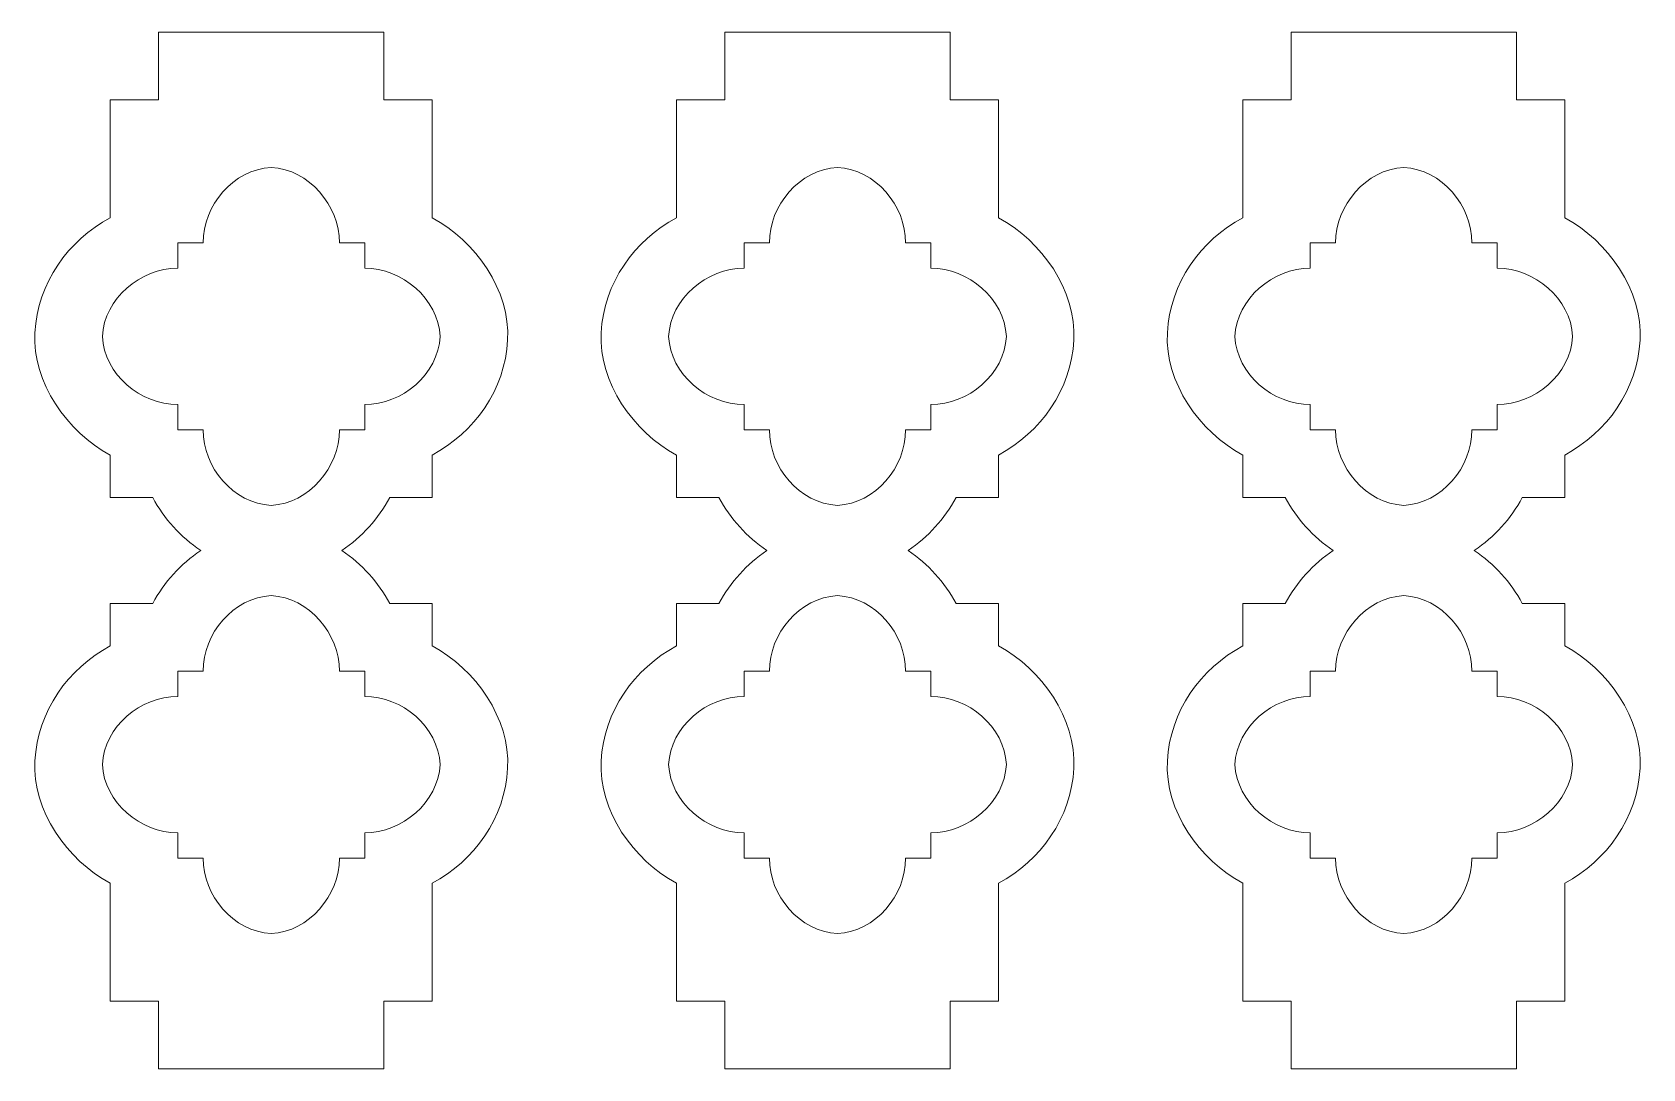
# Model space of a CAD drawing. Header units: millimetres. Extents: x -271 to 347, y -302 to 286.
# Drawn here: x -268.4 to -196.9, y -240.4 to -194.4 of the extents above; entities that cross this region are included whole.
import ezdxf

# ---------------------------------------------------------------- set-up
doc = ezdxf.new("R2010")
doc.units = ezdxf.units.MM
doc.header["$MEASUREMENT"] = 0
doc.layers.add('layer 1', color=7, linetype='Continuous')

msp = doc.modelspace()

# ---------------------------------------------------------------- linework, layer by layer
at = {"layer": 'layer 1', "color": 7, "lineweight": 9}
for points, knots in [([(-250.6276, -237.4317), (-250.6276, -237.4317), (-252.7753, -237.4317), (-252.7753, -237.4317), (-252.7753, -237.4317), (-252.7753, -237.4317), (-252.7753, -240.4317), (-252.7753, -240.4317), (-252.7753, -240.4317), (-252.7753, -240.4317), (-262.7753, -240.4317), (-262.7753, -240.4317), (-262.7753, -240.4317), (-262.7753, -240.4317), (-262.7753, -237.4317), (-262.7753, -237.4317), (-262.7753, -237.4317), (-262.7753, -237.4317), (-264.923, -237.4317), (-264.923, -237.4317), (-264.923, -237.4317), (-264.923, -237.4317), (-264.923, -232.1953), (-264.923, -232.1953), (-264.923, -232.1953), (-266.8373, -231.1703), (-268.3887, -228.9795), (-268.2711, -226.7718), (-268.2711, -226.7718), (-268.1531, -224.5574), (-266.7905, -222.6681), (-264.923, -221.6685), (-264.923, -221.6685), (-264.923, -221.6685), (-264.923, -219.7838), (-264.923, -219.7838), (-264.923, -219.7838), (-264.923, -219.7838), (-263.038, -219.7838), (-263.038, -219.7838), (-263.038, -219.7838), (-262.5318, -218.8383), (-261.7976, -218.0222), (-260.9087, -217.4315), (-260.9087, -217.4315), (-261.7974, -216.8411), (-262.5315, -216.0252), (-263.0377, -215.0801), (-263.0377, -215.0801), (-263.0377, -215.0801), (-264.923, -215.0801), (-264.923, -215.0801), (-264.923, -215.0801), (-264.923, -215.0801), (-264.923, -213.195), (-264.923, -213.195), (-264.923, -213.195), (-266.8373, -212.17), (-268.3887, -209.9792), (-268.2711, -207.7715), (-268.2711, -207.7715), (-268.1531, -205.5571), (-266.7905, -203.6678), (-264.923, -202.6682), (-264.923, -202.6682), (-264.923, -202.6682), (-264.923, -197.4317), (-264.923, -197.4317), (-264.923, -197.4317), (-264.923, -197.4317), (-262.7753, -197.4317), (-262.7753, -197.4317), (-262.7753, -197.4317), (-262.7753, -197.4317), (-262.7753, -194.4317), (-262.7753, -194.4317), (-262.7753, -194.4317), (-262.7753, -194.4317), (-252.7753, -194.4317), (-252.7753, -194.4317), (-252.7753, -194.4317), (-252.7753, -194.4317), (-252.7753, -197.4317), (-252.7753, -197.4317), (-252.7753, -197.4317), (-252.7753, -197.4317), (-250.6276, -197.4317), (-250.6276, -197.4317), (-250.6276, -197.4317), (-250.6276, -197.4317), (-250.6276, -202.6682), (-250.6276, -202.6682), (-250.6276, -202.6682), (-248.7133, -203.6928), (-247.1619, -205.8828), (-247.2795, -208.0907), (-247.2795, -208.0907), (-247.3975, -210.305), (-248.76, -212.195), (-250.6276, -213.195), (-250.6276, -213.195), (-250.6276, -213.195), (-250.6276, -215.0801), (-250.6276, -215.0801), (-250.6276, -215.0801), (-250.6276, -215.0801), (-252.5129, -215.0801), (-252.5129, -215.0801), (-252.5129, -215.0801), (-253.0191, -216.0252), (-253.7532, -216.8411), (-254.6419, -217.4315), (-254.6419, -217.4315), (-253.753, -218.0222), (-253.0188, -218.8383), (-252.5126, -219.7838), (-252.5126, -219.7838), (-252.5126, -219.7838), (-250.6276, -219.7838), (-250.6276, -219.7838), (-250.6276, -219.7838), (-250.6276, -219.7838), (-250.6276, -221.6685), (-250.6276, -221.6685), (-250.6276, -221.6685), (-248.7133, -222.6931), (-247.1619, -224.8831), (-247.2795, -227.091), (-247.2795, -227.091), (-247.3975, -229.3053), (-248.76, -231.1953), (-250.6276, -232.1953), (-250.6276, -232.1953), (-250.6276, -232.1953), (-250.6276, -237.4317), (-250.6276, -237.4317)], [0, 0, 0, 0, 0.0285714, 0.0285714, 0.0285714, 0.0285714, 0.0571429, 0.0571429, 0.0571429, 0.0571429, 0.0857143, 0.0857143, 0.0857143, 0.0857143, 0.1142857, 0.1142857, 0.1142857, 0.1142857, 0.1428571, 0.1428571, 0.1428571, 0.1428571, 0.1714286, 0.1714286, 0.1714286, 0.1714286, 0.2, 0.2, 0.2, 0.2, 0.2285714, 0.2285714, 0.2285714, 0.2285714, 0.2571429, 0.2571429, 0.2571429, 0.2571429, 0.2857143, 0.2857143, 0.2857143, 0.2857143, 0.3142857, 0.3142857, 0.3142857, 0.3142857, 0.3428571, 0.3428571, 0.3428571, 0.3428571, 0.3714286, 0.3714286, 0.3714286, 0.3714286, 0.4, 0.4, 0.4, 0.4, 0.4285714, 0.4285714, 0.4285714, 0.4285714, 0.4571429, 0.4571429, 0.4571429, 0.4571429, 0.4857143, 0.4857143, 0.4857143, 0.4857143, 0.5142857, 0.5142857, 0.5142857, 0.5142857, 0.5428571, 0.5428571, 0.5428571, 0.5428571, 0.5714286, 0.5714286, 0.5714286, 0.5714286, 0.6, 0.6, 0.6, 0.6, 0.6285714, 0.6285714, 0.6285714, 0.6285714, 0.6571429, 0.6571429, 0.6571429, 0.6571429, 0.6857143, 0.6857143, 0.6857143, 0.6857143, 0.7142857, 0.7142857, 0.7142857, 0.7142857, 0.7428571, 0.7428571, 0.7428571, 0.7428571, 0.7714286, 0.7714286, 0.7714286, 0.7714286, 0.8, 0.8, 0.8, 0.8, 0.8285714, 0.8285714, 0.8285714, 0.8285714, 0.8571429, 0.8571429, 0.8571429, 0.8571429, 0.8857143, 0.8857143, 0.8857143, 0.8857143, 0.9142857, 0.9142857, 0.9142857, 0.9142857, 0.9428571, 0.9428571, 0.9428571, 0.9428571, 1, 1, 1, 1]), ([(-225.487, -237.4317), (-225.487, -237.4317), (-227.6347, -237.4317), (-227.6347, -237.4317), (-227.6347, -237.4317), (-227.6347, -237.4317), (-227.6347, -240.4317), (-227.6347, -240.4317), (-227.6347, -240.4317), (-227.6347, -240.4317), (-237.6347, -240.4317), (-237.6347, -240.4317), (-237.6347, -240.4317), (-237.6347, -240.4317), (-237.6347, -237.4317), (-237.6347, -237.4317), (-237.6347, -237.4317), (-237.6347, -237.4317), (-239.7824, -237.4317), (-239.7824, -237.4317), (-239.7824, -237.4317), (-239.7824, -237.4317), (-239.7824, -232.1953), (-239.7824, -232.1953), (-239.7824, -232.1953), (-241.6967, -231.1703), (-243.2481, -228.9795), (-243.1305, -226.7718), (-243.1305, -226.7718), (-243.0125, -224.5574), (-241.6499, -222.6681), (-239.7824, -221.6685), (-239.7824, -221.6685), (-239.7824, -221.6685), (-239.7824, -219.7838), (-239.7824, -219.7838), (-239.7824, -219.7838), (-239.7824, -219.7838), (-237.8974, -219.7838), (-237.8974, -219.7838), (-237.8974, -219.7838), (-237.3912, -218.8383), (-236.657, -218.0222), (-235.7681, -217.4315), (-235.7681, -217.4315), (-236.6568, -216.8411), (-237.3909, -216.0252), (-237.8971, -215.0801), (-237.8971, -215.0801), (-237.8971, -215.0801), (-239.7824, -215.0801), (-239.7824, -215.0801), (-239.7824, -215.0801), (-239.7824, -215.0801), (-239.7824, -213.195), (-239.7824, -213.195), (-239.7824, -213.195), (-241.6967, -212.17), (-243.2481, -209.9792), (-243.1305, -207.7715), (-243.1305, -207.7715), (-243.0125, -205.5571), (-241.6499, -203.6678), (-239.7824, -202.6682), (-239.7824, -202.6682), (-239.7824, -202.6682), (-239.7824, -197.4317), (-239.7824, -197.4317), (-239.7824, -197.4317), (-239.7824, -197.4317), (-237.6347, -197.4317), (-237.6347, -197.4317), (-237.6347, -197.4317), (-237.6347, -197.4317), (-237.6347, -194.4317), (-237.6347, -194.4317), (-237.6347, -194.4317), (-237.6347, -194.4317), (-227.6347, -194.4317), (-227.6347, -194.4317), (-227.6347, -194.4317), (-227.6347, -194.4317), (-227.6347, -197.4317), (-227.6347, -197.4317), (-227.6347, -197.4317), (-227.6347, -197.4317), (-225.487, -197.4317), (-225.487, -197.4317), (-225.487, -197.4317), (-225.487, -197.4317), (-225.487, -202.6682), (-225.487, -202.6682), (-225.487, -202.6682), (-223.5727, -203.6928), (-222.0213, -205.8828), (-222.1389, -208.0907), (-222.1389, -208.0907), (-222.2569, -210.305), (-223.6194, -212.195), (-225.487, -213.195), (-225.487, -213.195), (-225.487, -213.195), (-225.487, -215.0801), (-225.487, -215.0801), (-225.487, -215.0801), (-225.487, -215.0801), (-227.3723, -215.0801), (-227.3723, -215.0801), (-227.3723, -215.0801), (-227.8785, -216.0252), (-228.6126, -216.8411), (-229.5013, -217.4315), (-229.5013, -217.4315), (-228.6124, -218.0222), (-227.8782, -218.8383), (-227.372, -219.7838), (-227.372, -219.7838), (-227.372, -219.7838), (-225.487, -219.7838), (-225.487, -219.7838), (-225.487, -219.7838), (-225.487, -219.7838), (-225.487, -221.6685), (-225.487, -221.6685), (-225.487, -221.6685), (-223.5727, -222.6931), (-222.0213, -224.8831), (-222.1389, -227.091), (-222.1389, -227.091), (-222.2569, -229.3053), (-223.6194, -231.1953), (-225.487, -232.1953), (-225.487, -232.1953), (-225.487, -232.1953), (-225.487, -237.4317), (-225.487, -237.4317)], [0, 0, 0, 0, 0.0285714, 0.0285714, 0.0285714, 0.0285714, 0.0571429, 0.0571429, 0.0571429, 0.0571429, 0.0857143, 0.0857143, 0.0857143, 0.0857143, 0.1142857, 0.1142857, 0.1142857, 0.1142857, 0.1428571, 0.1428571, 0.1428571, 0.1428571, 0.1714286, 0.1714286, 0.1714286, 0.1714286, 0.2, 0.2, 0.2, 0.2, 0.2285714, 0.2285714, 0.2285714, 0.2285714, 0.2571429, 0.2571429, 0.2571429, 0.2571429, 0.2857143, 0.2857143, 0.2857143, 0.2857143, 0.3142857, 0.3142857, 0.3142857, 0.3142857, 0.3428571, 0.3428571, 0.3428571, 0.3428571, 0.3714286, 0.3714286, 0.3714286, 0.3714286, 0.4, 0.4, 0.4, 0.4, 0.4285714, 0.4285714, 0.4285714, 0.4285714, 0.4571429, 0.4571429, 0.4571429, 0.4571429, 0.4857143, 0.4857143, 0.4857143, 0.4857143, 0.5142857, 0.5142857, 0.5142857, 0.5142857, 0.5428571, 0.5428571, 0.5428571, 0.5428571, 0.5714286, 0.5714286, 0.5714286, 0.5714286, 0.6, 0.6, 0.6, 0.6, 0.6285714, 0.6285714, 0.6285714, 0.6285714, 0.6571429, 0.6571429, 0.6571429, 0.6571429, 0.6857143, 0.6857143, 0.6857143, 0.6857143, 0.7142857, 0.7142857, 0.7142857, 0.7142857, 0.7428571, 0.7428571, 0.7428571, 0.7428571, 0.7714286, 0.7714286, 0.7714286, 0.7714286, 0.8, 0.8, 0.8, 0.8, 0.8285714, 0.8285714, 0.8285714, 0.8285714, 0.8571429, 0.8571429, 0.8571429, 0.8571429, 0.8857143, 0.8857143, 0.8857143, 0.8857143, 0.9142857, 0.9142857, 0.9142857, 0.9142857, 0.9428571, 0.9428571, 0.9428571, 0.9428571, 1, 1, 1, 1]), ([(-200.3465, -237.4317), (-200.3465, -237.4317), (-202.4942, -237.4317), (-202.4942, -237.4317), (-202.4942, -237.4317), (-202.4942, -237.4317), (-202.4942, -240.4317), (-202.4942, -240.4317), (-202.4942, -240.4317), (-202.4942, -240.4317), (-212.4942, -240.4317), (-212.4942, -240.4317), (-212.4942, -240.4317), (-212.4942, -240.4317), (-212.4942, -237.4317), (-212.4942, -237.4317), (-212.4942, -237.4317), (-212.4942, -237.4317), (-214.6419, -237.4317), (-214.6419, -237.4317), (-214.6419, -237.4317), (-214.6419, -237.4317), (-214.6419, -232.1953), (-214.6419, -232.1953), (-214.6419, -232.1953), (-216.5562, -231.1703), (-218.1076, -228.9795), (-217.99, -226.7718), (-217.99, -226.7718), (-217.872, -224.5574), (-216.5094, -222.6681), (-214.6419, -221.6685), (-214.6419, -221.6685), (-214.6419, -221.6685), (-214.6419, -219.7838), (-214.6419, -219.7838), (-214.6419, -219.7838), (-214.6419, -219.7838), (-212.7569, -219.7838), (-212.7569, -219.7838), (-212.7569, -219.7838), (-212.2507, -218.8383), (-211.5165, -218.0222), (-210.6276, -217.4315), (-210.6276, -217.4315), (-211.5163, -216.8411), (-212.2504, -216.0252), (-212.7566, -215.0801), (-212.7566, -215.0801), (-212.7566, -215.0801), (-214.6419, -215.0801), (-214.6419, -215.0801), (-214.6419, -215.0801), (-214.6419, -215.0801), (-214.6419, -213.195), (-214.6419, -213.195), (-214.6419, -213.195), (-216.5562, -212.17), (-218.1076, -209.9792), (-217.99, -207.7715), (-217.99, -207.7715), (-217.872, -205.5571), (-216.5094, -203.6678), (-214.6419, -202.6682), (-214.6419, -202.6682), (-214.6419, -202.6682), (-214.6419, -197.4317), (-214.6419, -197.4317), (-214.6419, -197.4317), (-214.6419, -197.4317), (-212.4942, -197.4317), (-212.4942, -197.4317), (-212.4942, -197.4317), (-212.4942, -197.4317), (-212.4942, -194.4317), (-212.4942, -194.4317), (-212.4942, -194.4317), (-212.4942, -194.4317), (-202.4942, -194.4317), (-202.4942, -194.4317), (-202.4942, -194.4317), (-202.4942, -194.4317), (-202.4942, -197.4317), (-202.4942, -197.4317), (-202.4942, -197.4317), (-202.4942, -197.4317), (-200.3465, -197.4317), (-200.3465, -197.4317), (-200.3465, -197.4317), (-200.3465, -197.4317), (-200.3465, -202.6682), (-200.3465, -202.6682), (-200.3465, -202.6682), (-198.4322, -203.6928), (-196.8808, -205.8828), (-196.9984, -208.0907), (-196.9984, -208.0907), (-197.1164, -210.305), (-198.4789, -212.195), (-200.3465, -213.195), (-200.3465, -213.195), (-200.3465, -213.195), (-200.3465, -215.0801), (-200.3465, -215.0801), (-200.3465, -215.0801), (-200.3465, -215.0801), (-202.2318, -215.0801), (-202.2318, -215.0801), (-202.2318, -215.0801), (-202.738, -216.0252), (-203.4721, -216.8411), (-204.3608, -217.4315), (-204.3608, -217.4315), (-203.4719, -218.0222), (-202.7377, -218.8383), (-202.2315, -219.7838), (-202.2315, -219.7838), (-202.2315, -219.7838), (-200.3465, -219.7838), (-200.3465, -219.7838), (-200.3465, -219.7838), (-200.3465, -219.7838), (-200.3465, -221.6685), (-200.3465, -221.6685), (-200.3465, -221.6685), (-198.4322, -222.6931), (-196.8808, -224.8831), (-196.9984, -227.091), (-196.9984, -227.091), (-197.1164, -229.3053), (-198.4789, -231.1953), (-200.3465, -232.1953), (-200.3465, -232.1953), (-200.3465, -232.1953), (-200.3465, -237.4317), (-200.3465, -237.4317)], [0, 0, 0, 0, 0.0285714, 0.0285714, 0.0285714, 0.0285714, 0.0571429, 0.0571429, 0.0571429, 0.0571429, 0.0857143, 0.0857143, 0.0857143, 0.0857143, 0.1142857, 0.1142857, 0.1142857, 0.1142857, 0.1428571, 0.1428571, 0.1428571, 0.1428571, 0.1714286, 0.1714286, 0.1714286, 0.1714286, 0.2, 0.2, 0.2, 0.2, 0.2285714, 0.2285714, 0.2285714, 0.2285714, 0.2571429, 0.2571429, 0.2571429, 0.2571429, 0.2857143, 0.2857143, 0.2857143, 0.2857143, 0.3142857, 0.3142857, 0.3142857, 0.3142857, 0.3428571, 0.3428571, 0.3428571, 0.3428571, 0.3714286, 0.3714286, 0.3714286, 0.3714286, 0.4, 0.4, 0.4, 0.4, 0.4285714, 0.4285714, 0.4285714, 0.4285714, 0.4571429, 0.4571429, 0.4571429, 0.4571429, 0.4857143, 0.4857143, 0.4857143, 0.4857143, 0.5142857, 0.5142857, 0.5142857, 0.5142857, 0.5428571, 0.5428571, 0.5428571, 0.5428571, 0.5714286, 0.5714286, 0.5714286, 0.5714286, 0.6, 0.6, 0.6, 0.6, 0.6285714, 0.6285714, 0.6285714, 0.6285714, 0.6571429, 0.6571429, 0.6571429, 0.6571429, 0.6857143, 0.6857143, 0.6857143, 0.6857143, 0.7142857, 0.7142857, 0.7142857, 0.7142857, 0.7428571, 0.7428571, 0.7428571, 0.7428571, 0.7714286, 0.7714286, 0.7714286, 0.7714286, 0.8, 0.8, 0.8, 0.8, 0.8285714, 0.8285714, 0.8285714, 0.8285714, 0.8571429, 0.8571429, 0.8571429, 0.8571429, 0.8857143, 0.8857143, 0.8857143, 0.8857143, 0.9142857, 0.9142857, 0.9142857, 0.9142857, 0.9428571, 0.9428571, 0.9428571, 0.9428571, 1, 1, 1, 1]), ([(-257.7753, -215.4318), (-256.0864, -215.3412), (-254.7502, -213.739), (-254.7502, -212.0801), (-254.7502, -212.0801), (-254.7502, -212.0801), (-253.6276, -212.0801), (-253.6276, -212.0801), (-253.6276, -212.0801), (-253.6276, -212.0801), (-253.6276, -210.9576), (-253.6276, -210.9576), (-253.6276, -210.9576), (-251.968, -210.9576), (-250.3653, -209.6207), (-250.2753, -207.9311), (-250.2753, -207.9311), (-250.3653, -206.2416), (-251.968, -204.906), (-253.6276, -204.906), (-253.6276, -204.906), (-253.6276, -204.906), (-253.6276, -203.7835), (-253.6276, -203.7835), (-253.6276, -203.7835), (-253.6276, -203.7835), (-254.7502, -203.7835), (-254.7502, -203.7835), (-254.7502, -203.7835), (-254.7502, -202.1239), (-256.0864, -200.5211), (-257.7753, -200.4312), (-257.7753, -200.4312), (-259.4642, -200.5211), (-260.8004, -202.1239), (-260.8004, -203.7835), (-260.8004, -203.7835), (-260.8004, -203.7835), (-261.923, -203.7835), (-261.923, -203.7835), (-261.923, -203.7835), (-261.923, -203.7835), (-261.923, -204.906), (-261.923, -204.906), (-261.923, -204.906), (-263.5826, -204.906), (-265.1853, -206.2416), (-265.2753, -207.9311), (-265.2753, -207.9311), (-265.1853, -209.6207), (-263.5826, -210.9576), (-261.923, -210.9576), (-261.923, -210.9576), (-261.923, -210.9576), (-261.923, -212.0801), (-261.923, -212.0801), (-261.923, -212.0801), (-261.923, -212.0801), (-260.8004, -212.0801), (-260.8004, -212.0801), (-260.8004, -212.0801), (-260.8004, -213.739), (-259.4642, -215.3412), (-257.7753, -215.4318)], [0, 0, 0, 0, 0.0588235, 0.0588235, 0.0588235, 0.0588235, 0.1176471, 0.1176471, 0.1176471, 0.1176471, 0.1764706, 0.1764706, 0.1764706, 0.1764706, 0.2352941, 0.2352941, 0.2352941, 0.2352941, 0.2941176, 0.2941176, 0.2941176, 0.2941176, 0.3529412, 0.3529412, 0.3529412, 0.3529412, 0.4117647, 0.4117647, 0.4117647, 0.4117647, 0.4705882, 0.4705882, 0.4705882, 0.4705882, 0.5294118, 0.5294118, 0.5294118, 0.5294118, 0.5882353, 0.5882353, 0.5882353, 0.5882353, 0.6470588, 0.6470588, 0.6470588, 0.6470588, 0.7058824, 0.7058824, 0.7058824, 0.7058824, 0.7647059, 0.7647059, 0.7647059, 0.7647059, 0.8235294, 0.8235294, 0.8235294, 0.8235294, 0.8823529, 0.8823529, 0.8823529, 0.8823529, 1, 1, 1, 1]), ([(-232.6347, -215.4318), (-230.9458, -215.3412), (-229.6096, -213.739), (-229.6096, -212.0801), (-229.6096, -212.0801), (-229.6096, -212.0801), (-228.487, -212.0801), (-228.487, -212.0801), (-228.487, -212.0801), (-228.487, -212.0801), (-228.487, -210.9576), (-228.487, -210.9576), (-228.487, -210.9576), (-226.8274, -210.9576), (-225.2247, -209.6207), (-225.1347, -207.9311), (-225.1347, -207.9311), (-225.2247, -206.2416), (-226.8274, -204.906), (-228.487, -204.906), (-228.487, -204.906), (-228.487, -204.906), (-228.487, -203.7835), (-228.487, -203.7835), (-228.487, -203.7835), (-228.487, -203.7835), (-229.6096, -203.7835), (-229.6096, -203.7835), (-229.6096, -203.7835), (-229.6096, -202.1239), (-230.9458, -200.5211), (-232.6347, -200.4312), (-232.6347, -200.4312), (-234.3236, -200.5211), (-235.6598, -202.1239), (-235.6598, -203.7835), (-235.6598, -203.7835), (-235.6598, -203.7835), (-236.7824, -203.7835), (-236.7824, -203.7835), (-236.7824, -203.7835), (-236.7824, -203.7835), (-236.7824, -204.906), (-236.7824, -204.906), (-236.7824, -204.906), (-238.442, -204.906), (-240.0447, -206.2416), (-240.1347, -207.9311), (-240.1347, -207.9311), (-240.0447, -209.6207), (-238.442, -210.9576), (-236.7824, -210.9576), (-236.7824, -210.9576), (-236.7824, -210.9576), (-236.7824, -212.0801), (-236.7824, -212.0801), (-236.7824, -212.0801), (-236.7824, -212.0801), (-235.6598, -212.0801), (-235.6598, -212.0801), (-235.6598, -212.0801), (-235.6598, -213.739), (-234.3236, -215.3412), (-232.6347, -215.4318)], [0, 0, 0, 0, 0.0588235, 0.0588235, 0.0588235, 0.0588235, 0.1176471, 0.1176471, 0.1176471, 0.1176471, 0.1764706, 0.1764706, 0.1764706, 0.1764706, 0.2352941, 0.2352941, 0.2352941, 0.2352941, 0.2941176, 0.2941176, 0.2941176, 0.2941176, 0.3529412, 0.3529412, 0.3529412, 0.3529412, 0.4117647, 0.4117647, 0.4117647, 0.4117647, 0.4705882, 0.4705882, 0.4705882, 0.4705882, 0.5294118, 0.5294118, 0.5294118, 0.5294118, 0.5882353, 0.5882353, 0.5882353, 0.5882353, 0.6470588, 0.6470588, 0.6470588, 0.6470588, 0.7058824, 0.7058824, 0.7058824, 0.7058824, 0.7647059, 0.7647059, 0.7647059, 0.7647059, 0.8235294, 0.8235294, 0.8235294, 0.8235294, 0.8823529, 0.8823529, 0.8823529, 0.8823529, 1, 1, 1, 1]), ([(-207.4942, -215.4318), (-205.8053, -215.3412), (-204.4691, -213.739), (-204.4691, -212.0801), (-204.4691, -212.0801), (-204.4691, -212.0801), (-203.3465, -212.0801), (-203.3465, -212.0801), (-203.3465, -212.0801), (-203.3465, -212.0801), (-203.3465, -210.9576), (-203.3465, -210.9576), (-203.3465, -210.9576), (-201.6869, -210.9576), (-200.0842, -209.6207), (-199.9942, -207.9311), (-199.9942, -207.9311), (-200.0842, -206.2416), (-201.6869, -204.906), (-203.3465, -204.906), (-203.3465, -204.906), (-203.3465, -204.906), (-203.3465, -203.7835), (-203.3465, -203.7835), (-203.3465, -203.7835), (-203.3465, -203.7835), (-204.4691, -203.7835), (-204.4691, -203.7835), (-204.4691, -203.7835), (-204.4691, -202.1239), (-205.8053, -200.5211), (-207.4942, -200.4312), (-207.4942, -200.4312), (-209.1831, -200.5211), (-210.5193, -202.1239), (-210.5193, -203.7835), (-210.5193, -203.7835), (-210.5193, -203.7835), (-211.6419, -203.7835), (-211.6419, -203.7835), (-211.6419, -203.7835), (-211.6419, -203.7835), (-211.6419, -204.906), (-211.6419, -204.906), (-211.6419, -204.906), (-213.3015, -204.906), (-214.9042, -206.2416), (-214.9942, -207.9311), (-214.9942, -207.9311), (-214.9042, -209.6207), (-213.3015, -210.9576), (-211.6419, -210.9576), (-211.6419, -210.9576), (-211.6419, -210.9576), (-211.6419, -212.0801), (-211.6419, -212.0801), (-211.6419, -212.0801), (-211.6419, -212.0801), (-210.5193, -212.0801), (-210.5193, -212.0801), (-210.5193, -212.0801), (-210.5193, -213.739), (-209.1831, -215.3412), (-207.4942, -215.4318)], [0, 0, 0, 0, 0.0588235, 0.0588235, 0.0588235, 0.0588235, 0.1176471, 0.1176471, 0.1176471, 0.1176471, 0.1764706, 0.1764706, 0.1764706, 0.1764706, 0.2352941, 0.2352941, 0.2352941, 0.2352941, 0.2941176, 0.2941176, 0.2941176, 0.2941176, 0.3529412, 0.3529412, 0.3529412, 0.3529412, 0.4117647, 0.4117647, 0.4117647, 0.4117647, 0.4705882, 0.4705882, 0.4705882, 0.4705882, 0.5294118, 0.5294118, 0.5294118, 0.5294118, 0.5882353, 0.5882353, 0.5882353, 0.5882353, 0.6470588, 0.6470588, 0.6470588, 0.6470588, 0.7058824, 0.7058824, 0.7058824, 0.7058824, 0.7647059, 0.7647059, 0.7647059, 0.7647059, 0.8235294, 0.8235294, 0.8235294, 0.8235294, 0.8823529, 0.8823529, 0.8823529, 0.8823529, 1, 1, 1, 1]), ([(-257.7753, -234.4321), (-256.0864, -234.3415), (-254.7502, -232.7393), (-254.7502, -231.0804), (-254.7502, -231.0804), (-254.7502, -231.0804), (-253.6276, -231.0804), (-253.6276, -231.0804), (-253.6276, -231.0804), (-253.6276, -231.0804), (-253.6276, -229.9579), (-253.6276, -229.9579), (-253.6276, -229.9579), (-251.968, -229.9579), (-250.3653, -228.621), (-250.2753, -226.9314), (-250.2753, -226.9314), (-250.3653, -225.2419), (-251.968, -223.9063), (-253.6276, -223.9063), (-253.6276, -223.9063), (-253.6276, -223.9063), (-253.6276, -222.7838), (-253.6276, -222.7838), (-253.6276, -222.7838), (-253.6276, -222.7838), (-254.7502, -222.7838), (-254.7502, -222.7838), (-254.7502, -222.7838), (-254.7502, -221.1242), (-256.0864, -219.5214), (-257.7753, -219.4315), (-257.7753, -219.4315), (-259.4642, -219.5214), (-260.8004, -221.1242), (-260.8004, -222.7838), (-260.8004, -222.7838), (-260.8004, -222.7838), (-261.923, -222.7838), (-261.923, -222.7838), (-261.923, -222.7838), (-261.923, -222.7838), (-261.923, -223.9063), (-261.923, -223.9063), (-261.923, -223.9063), (-263.5826, -223.9063), (-265.1853, -225.2419), (-265.2753, -226.9314), (-265.2753, -226.9314), (-265.1853, -228.621), (-263.5826, -229.9579), (-261.923, -229.9579), (-261.923, -229.9579), (-261.923, -229.9579), (-261.923, -231.0804), (-261.923, -231.0804), (-261.923, -231.0804), (-261.923, -231.0804), (-260.8004, -231.0804), (-260.8004, -231.0804), (-260.8004, -231.0804), (-260.8004, -232.7393), (-259.4642, -234.3415), (-257.7753, -234.4321)], [0, 0, 0, 0, 0.0588235, 0.0588235, 0.0588235, 0.0588235, 0.1176471, 0.1176471, 0.1176471, 0.1176471, 0.1764706, 0.1764706, 0.1764706, 0.1764706, 0.2352941, 0.2352941, 0.2352941, 0.2352941, 0.2941176, 0.2941176, 0.2941176, 0.2941176, 0.3529412, 0.3529412, 0.3529412, 0.3529412, 0.4117647, 0.4117647, 0.4117647, 0.4117647, 0.4705882, 0.4705882, 0.4705882, 0.4705882, 0.5294118, 0.5294118, 0.5294118, 0.5294118, 0.5882353, 0.5882353, 0.5882353, 0.5882353, 0.6470588, 0.6470588, 0.6470588, 0.6470588, 0.7058824, 0.7058824, 0.7058824, 0.7058824, 0.7647059, 0.7647059, 0.7647059, 0.7647059, 0.8235294, 0.8235294, 0.8235294, 0.8235294, 0.8823529, 0.8823529, 0.8823529, 0.8823529, 1, 1, 1, 1]), ([(-232.6347, -234.4321), (-230.9458, -234.3415), (-229.6096, -232.7393), (-229.6096, -231.0804), (-229.6096, -231.0804), (-229.6096, -231.0804), (-228.487, -231.0804), (-228.487, -231.0804), (-228.487, -231.0804), (-228.487, -231.0804), (-228.487, -229.9579), (-228.487, -229.9579), (-228.487, -229.9579), (-226.8274, -229.9579), (-225.2247, -228.621), (-225.1347, -226.9314), (-225.1347, -226.9314), (-225.2247, -225.2419), (-226.8274, -223.9063), (-228.487, -223.9063), (-228.487, -223.9063), (-228.487, -223.9063), (-228.487, -222.7838), (-228.487, -222.7838), (-228.487, -222.7838), (-228.487, -222.7838), (-229.6096, -222.7838), (-229.6096, -222.7838), (-229.6096, -222.7838), (-229.6096, -221.1242), (-230.9458, -219.5214), (-232.6347, -219.4315), (-232.6347, -219.4315), (-234.3236, -219.5214), (-235.6598, -221.1242), (-235.6598, -222.7838), (-235.6598, -222.7838), (-235.6598, -222.7838), (-236.7824, -222.7838), (-236.7824, -222.7838), (-236.7824, -222.7838), (-236.7824, -222.7838), (-236.7824, -223.9063), (-236.7824, -223.9063), (-236.7824, -223.9063), (-238.442, -223.9063), (-240.0447, -225.2419), (-240.1347, -226.9314), (-240.1347, -226.9314), (-240.0447, -228.621), (-238.442, -229.9579), (-236.7824, -229.9579), (-236.7824, -229.9579), (-236.7824, -229.9579), (-236.7824, -231.0804), (-236.7824, -231.0804), (-236.7824, -231.0804), (-236.7824, -231.0804), (-235.6598, -231.0804), (-235.6598, -231.0804), (-235.6598, -231.0804), (-235.6598, -232.7393), (-234.3236, -234.3415), (-232.6347, -234.4321)], [0, 0, 0, 0, 0.0588235, 0.0588235, 0.0588235, 0.0588235, 0.1176471, 0.1176471, 0.1176471, 0.1176471, 0.1764706, 0.1764706, 0.1764706, 0.1764706, 0.2352941, 0.2352941, 0.2352941, 0.2352941, 0.2941176, 0.2941176, 0.2941176, 0.2941176, 0.3529412, 0.3529412, 0.3529412, 0.3529412, 0.4117647, 0.4117647, 0.4117647, 0.4117647, 0.4705882, 0.4705882, 0.4705882, 0.4705882, 0.5294118, 0.5294118, 0.5294118, 0.5294118, 0.5882353, 0.5882353, 0.5882353, 0.5882353, 0.6470588, 0.6470588, 0.6470588, 0.6470588, 0.7058824, 0.7058824, 0.7058824, 0.7058824, 0.7647059, 0.7647059, 0.7647059, 0.7647059, 0.8235294, 0.8235294, 0.8235294, 0.8235294, 0.8823529, 0.8823529, 0.8823529, 0.8823529, 1, 1, 1, 1]), ([(-207.4942, -234.4321), (-205.8053, -234.3415), (-204.4691, -232.7393), (-204.4691, -231.0804), (-204.4691, -231.0804), (-204.4691, -231.0804), (-203.3465, -231.0804), (-203.3465, -231.0804), (-203.3465, -231.0804), (-203.3465, -231.0804), (-203.3465, -229.9579), (-203.3465, -229.9579), (-203.3465, -229.9579), (-201.6869, -229.9579), (-200.0842, -228.621), (-199.9942, -226.9314), (-199.9942, -226.9314), (-200.0842, -225.2419), (-201.6869, -223.9063), (-203.3465, -223.9063), (-203.3465, -223.9063), (-203.3465, -223.9063), (-203.3465, -222.7838), (-203.3465, -222.7838), (-203.3465, -222.7838), (-203.3465, -222.7838), (-204.4691, -222.7838), (-204.4691, -222.7838), (-204.4691, -222.7838), (-204.4691, -221.1242), (-205.8053, -219.5214), (-207.4942, -219.4315), (-207.4942, -219.4315), (-209.1831, -219.5214), (-210.5193, -221.1242), (-210.5193, -222.7838), (-210.5193, -222.7838), (-210.5193, -222.7838), (-211.6419, -222.7838), (-211.6419, -222.7838), (-211.6419, -222.7838), (-211.6419, -222.7838), (-211.6419, -223.9063), (-211.6419, -223.9063), (-211.6419, -223.9063), (-213.3015, -223.9063), (-214.9042, -225.2419), (-214.9942, -226.9314), (-214.9942, -226.9314), (-214.9042, -228.621), (-213.3015, -229.9579), (-211.6419, -229.9579), (-211.6419, -229.9579), (-211.6419, -229.9579), (-211.6419, -231.0804), (-211.6419, -231.0804), (-211.6419, -231.0804), (-211.6419, -231.0804), (-210.5193, -231.0804), (-210.5193, -231.0804), (-210.5193, -231.0804), (-210.5193, -232.7393), (-209.1831, -234.3415), (-207.4942, -234.4321)], [0, 0, 0, 0, 0.0588235, 0.0588235, 0.0588235, 0.0588235, 0.1176471, 0.1176471, 0.1176471, 0.1176471, 0.1764706, 0.1764706, 0.1764706, 0.1764706, 0.2352941, 0.2352941, 0.2352941, 0.2352941, 0.2941176, 0.2941176, 0.2941176, 0.2941176, 0.3529412, 0.3529412, 0.3529412, 0.3529412, 0.4117647, 0.4117647, 0.4117647, 0.4117647, 0.4705882, 0.4705882, 0.4705882, 0.4705882, 0.5294118, 0.5294118, 0.5294118, 0.5294118, 0.5882353, 0.5882353, 0.5882353, 0.5882353, 0.6470588, 0.6470588, 0.6470588, 0.6470588, 0.7058824, 0.7058824, 0.7058824, 0.7058824, 0.7647059, 0.7647059, 0.7647059, 0.7647059, 0.8235294, 0.8235294, 0.8235294, 0.8235294, 0.8823529, 0.8823529, 0.8823529, 0.8823529, 1, 1, 1, 1])]:
    msp.add_open_spline(points, degree=3, knots=knots, dxfattribs=at)

doc.saveas('drawing.dxf')
